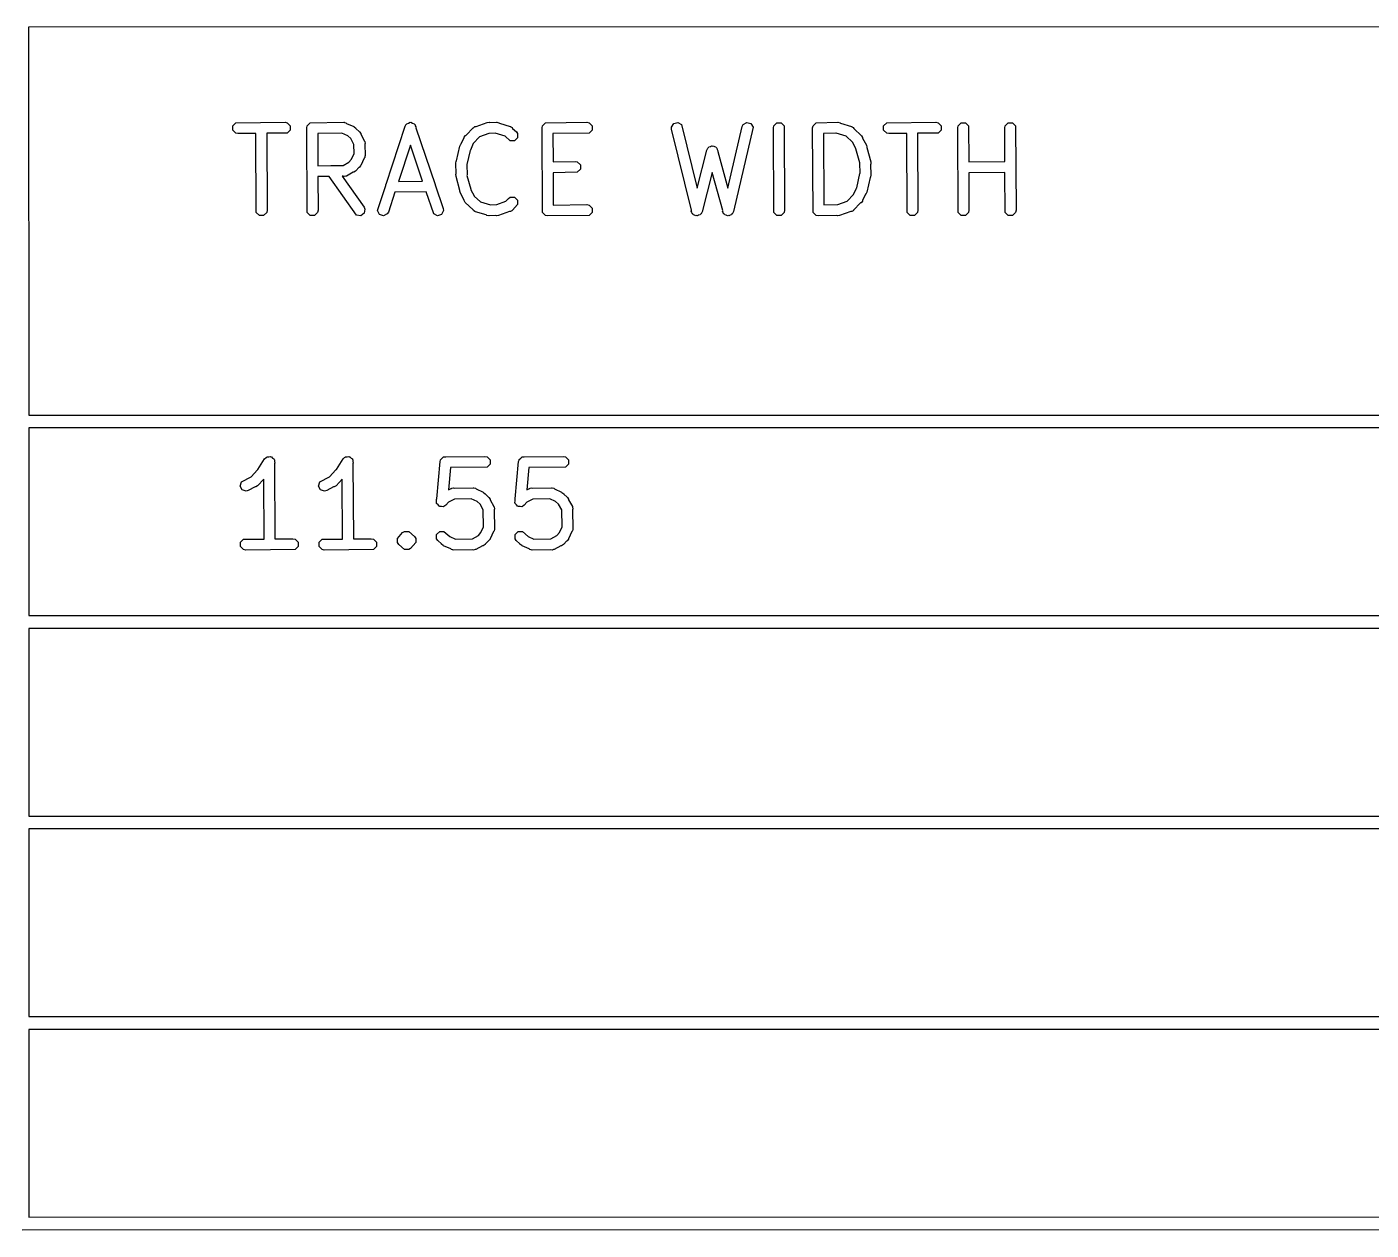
# Model space of a CAD drawing. Extents: x 138 to 258, y -115 to -93.
# Drawn here: x 192.04 to 204.81, y -114.59 to -103.16 of the extents above; entities that cross this region are included whole.
import ezdxf

# ---------------------------------------------------------------- set-up
doc = ezdxf.new("R2010")
doc.units = 0
doc.layers.add('BLACK', color=7, linetype='CONTINUOUS')

msp = doc.modelspace()

# ---------------------------------------------------------------- linework, layer by layer
at = {"layer": 'BLACK', "linetype": 'CONTINUOUS'}
for p, q in [((214.161603, -103.159938), (192.058776, -103.161284)), ((192.058776, -103.161284), (192.059854, -106.848492)), ((193.99901, -104.099579), (194.027878, -104.070711)), ((194.027878, -104.070711), (194.49533, -104.066651)), ((194.49533, -104.066651), (194.515742, -104.070711)), ((194.515742, -104.070711), (194.54461, -104.099579)), ((194.706823, -104.099579), (194.735691, -104.070711)), ((194.735691, -104.070711), (195.05413, -104.066651)), ((195.05413, -104.066651), (195.056749, -104.067172)), ((195.056749, -104.067172), (195.057911, -104.066785)), ((195.057911, -104.066785), (195.060352, -104.067888)), ((195.060352, -104.067888), (195.074542, -104.070711)), ((195.074542, -104.070711), (195.081095, -104.077264)), ((195.081095, -104.077264), (195.149017, -104.107964)), ((195.636834, -104.103123), (195.647141, -104.085043)), ((195.647141, -104.085043), (195.650706, -104.08326)), ((195.650706, -104.08326), (195.652489, -104.079695)), ((195.652489, -104.079695), (195.668532, -104.074347)), ((195.668532, -104.074347), (195.683656, -104.066785)), ((195.683656, -104.066785), (195.687437, -104.068045)), ((195.687437, -104.068045), (195.691218, -104.066785)), ((195.691218, -104.066785), (195.706341, -104.074347)), ((195.706341, -104.074347), (195.722385, -104.079695)), ((195.722385, -104.079695), (195.724167, -104.08326)), ((195.724167, -104.08326), (195.727733, -104.085043)), ((195.727733, -104.085043), (195.733346, -104.101616)), ((196.310319, -104.107964), (196.415635, -104.069388)), ((196.415635, -104.069388), (196.436284, -104.066785)), ((196.436284, -104.066785), (196.44161, -104.069448)), ((196.44161, -104.069448), (196.503168, -104.066815)), ((196.503168, -104.066815), (196.503229, -104.066785)), ((196.503229, -104.066785), (196.503309, -104.066809)), ((196.503309, -104.066809), (196.50701, -104.066651)), ((196.50701, -104.066651), (196.527422, -104.070711)), ((196.527422, -104.070711), (196.532223, -104.075512)), ((196.532223, -104.075512), (196.635637, -104.106641)), ((196.942023, -104.099579), (196.970891, -104.070711)), ((196.970891, -104.070711), (197.363837, -104.066651)), ((197.363837, -104.066651), (197.384249, -104.070711)), ((197.384249, -104.070711), (197.413117, -104.099579)), ((198.167995, -104.111548), (198.189392, -104.076779)), ((198.189392, -104.076779), (198.229106, -104.067323)), ((198.229106, -104.067323), (198.263875, -104.08872)), ((198.263875, -104.08872), (198.410548, -104.691561)), ((198.839334, -104.107636), (198.848011, -104.08872)), ((198.848011, -104.08872), (198.88278, -104.067323)), ((198.88278, -104.067323), (198.922494, -104.076779)), ((198.922494, -104.076779), (198.943891, -104.111548)), ((199.139969, -104.099579), (199.168837, -104.070711)), ((199.168837, -104.070711), (199.209661, -104.070711)), ((199.209661, -104.070711), (199.238529, -104.099579)), ((199.512502, -104.099579), (199.54137, -104.070711)), ((199.54137, -104.070711), (199.748049, -104.066651)), ((199.748049, -104.066651), (199.768461, -104.070711)), ((199.768461, -104.070711), (199.773262, -104.075512)), ((199.773262, -104.075512), (199.876676, -104.106641)), ((200.183062, -104.099579), (200.21193, -104.070711)), ((200.21193, -104.070711), (200.679382, -104.066651)), ((200.679382, -104.066651), (200.699794, -104.070711)), ((200.699794, -104.070711), (200.728662, -104.099579)), ((200.890875, -104.099579), (200.919743, -104.070711)), ((200.919743, -104.070711), (200.960567, -104.070711)), ((200.960567, -104.070711), (200.989435, -104.099579)), ((201.337915, -104.099579), (201.366783, -104.070711)), ((201.366783, -104.070711), (201.407607, -104.070711)), ((201.407607, -104.070711), (201.436475, -104.099579)), ((193.99901, -104.140403), (193.99901, -104.099579)), ((194.027878, -104.169271), (193.99901, -104.140403)), ((194.04829, -104.173331), (194.027878, -104.169271)), ((194.218732, -104.17185), (194.04829, -104.173331)), ((194.22253, -104.922723), (194.218732, -104.17185)), ((194.515742, -104.169271), (194.321451, -104.170958)), ((194.321451, -104.170958), (194.32515, -104.902311)), ((194.54461, -104.140403), (194.515742, -104.169271)), ((194.54461, -104.099579), (194.54461, -104.140403)), ((194.702763, -104.119991), (194.706823, -104.099579)), ((194.706823, -104.922723), (194.702763, -104.119991)), ((195.03487, -104.169776), (194.805752, -104.172697)), ((194.805752, -104.172697), (194.807304, -104.479584)), ((195.091256, -104.195263), (195.03487, -104.169776)), ((195.119266, -104.220325), (195.091256, -104.195263)), ((195.149017, -104.107964), (195.14905, -104.107965)), ((195.14905, -104.107965), (195.149083, -104.107994)), ((195.149083, -104.107994), (195.152491, -104.109535)), ((195.152491, -104.109535), (195.168932, -104.122295)), ((195.168932, -104.122295), (195.170575, -104.127225)), ((195.170575, -104.127225), (195.200656, -104.154141)), ((195.200656, -104.154141), (195.200839, -104.154202)), ((195.200839, -104.154202), (195.200949, -104.154403)), ((195.200949, -104.154403), (195.203607, -104.156781)), ((195.203607, -104.156781), (195.21517, -104.174086)), ((195.21517, -104.174086), (195.215169, -104.180262)), ((195.215169, -104.180262), (195.250852, -104.245149)), ((195.456083, -104.654185), (195.636834, -104.103123)), ((195.733346, -104.101616), (195.740643, -104.11621)), ((195.740643, -104.11621), (195.739484, -104.119741)), ((195.739484, -104.119741), (195.921361, -104.656757)), ((196.169275, -104.272612), (196.196957, -104.211373)), ((196.196957, -104.211339), (196.196987, -104.211306)), ((196.196957, -104.211373), (196.196957, -104.211339)), ((196.196987, -104.211306), (196.198529, -104.207896)), ((196.198529, -104.207896), (196.211289, -104.191455)), ((196.211289, -104.191455), (196.217555, -104.189366)), ((196.217555, -104.189366), (196.283026, -104.119527)), ((196.283026, -104.119527), (196.285247, -104.118042)), ((196.343871, -104.205553), (196.284243, -104.269158)), ((196.285247, -104.118042), (196.285795, -104.116948)), ((196.285795, -104.116948), (196.288209, -104.116063)), ((196.288209, -104.116063), (196.30033, -104.107965)), ((196.30033, -104.107965), (196.310319, -104.107964)), ((196.432073, -104.173245), (196.343871, -104.205553)), ((196.432503, -104.173331), (196.432073, -104.173245)), ((196.490932, -104.170831), (196.432503, -104.173331)), ((196.5861, -104.199477), (196.490932, -104.170831)), ((196.635609, -104.243777), (196.5861, -104.199477)), ((196.635637, -104.106641), (196.637959, -104.107964)), ((196.637959, -104.107964), (196.639183, -104.107965)), ((196.639183, -104.107965), (196.64133, -104.109886)), ((196.64133, -104.109886), (196.653718, -104.116948)), ((196.653718, -104.116948), (196.657357, -104.124227)), ((196.657357, -104.124227), (196.69374, -104.156781)), ((196.705302, -104.214911), (196.676435, -104.243778)), ((196.69374, -104.156781), (196.705303, -104.174086)), ((196.705303, -104.174086), (196.705302, -104.214911)), ((196.937963, -104.119991), (196.942023, -104.099579)), ((196.942023, -104.922723), (196.937963, -104.119991)), ((197.384249, -104.169271), (197.040953, -104.172818)), ((197.040953, -104.172818), (197.042315, -104.442212)), ((197.413117, -104.140403), (197.384249, -104.169271)), ((197.413117, -104.099579), (197.413117, -104.140403)), ((198.168774, -104.132346), (198.167995, -104.111548)), ((198.355996, -104.901848), (198.168774, -104.132346)), ((198.702965, -104.693161), (198.839334, -104.107636)), ((198.943891, -104.111548), (198.756845, -104.914666)), ((199.135909, -104.119991), (199.139969, -104.099579)), ((199.139969, -104.922723), (199.135909, -104.119991)), ((199.238529, -104.099579), (199.242589, -104.902311)), ((199.508442, -104.119991), (199.512502, -104.099579)), ((199.512502, -104.922723), (199.508442, -104.119991)), ((199.73018, -104.170022), (199.61143, -104.172355)), ((199.61143, -104.172355), (199.614865, -104.851587)), ((199.731182, -104.170594), (199.73018, -104.170022)), ((199.826802, -104.199376), (199.731182, -104.170594)), ((199.886546, -104.255385), (199.826802, -104.199376)), ((199.876676, -104.106641), (199.878997, -104.107964)), ((199.878997, -104.107964), (199.880222, -104.107964)), ((199.880222, -104.107964), (199.882122, -104.109745)), ((199.882122, -104.109745), (199.894757, -104.116948)), ((199.894757, -104.116948), (199.899126, -104.125686)), ((199.899126, -104.125686), (199.972033, -104.194034)), ((199.972033, -104.194034), (199.983596, -104.211338)), ((199.983596, -104.211338), (199.983596, -104.217516)), ((200.183062, -104.140403), (200.183062, -104.099579)), ((200.21193, -104.169271), (200.183062, -104.140403)), ((200.232342, -104.173331), (200.21193, -104.169271)), ((200.402784, -104.17185), (200.232342, -104.173331)), ((200.406582, -104.922723), (200.402784, -104.17185)), ((200.699794, -104.169271), (200.505503, -104.170958)), ((200.505503, -104.170958), (200.509202, -104.902311)), ((200.728662, -104.140403), (200.699794, -104.169271)), ((200.728662, -104.099579), (200.728662, -104.140403)), ((200.886815, -104.119991), (200.890875, -104.099579)), ((200.890875, -104.922723), (200.886815, -104.119991)), ((200.989435, -104.099579), (200.99117, -104.442623)), ((201.333855, -104.119991), (201.337915, -104.099579)), ((201.335471, -104.439633), (201.333855, -104.119991)), ((201.436475, -104.099579), (201.440535, -104.902311)), ((195.150025, -104.276261), (195.119266, -104.220325)), ((195.152689, -104.362981), (195.150025, -104.276261)), ((195.250852, -104.245149), (195.251557, -104.247726)), ((195.251557, -104.247726), (195.252423, -104.248592)), ((195.252423, -104.248592), (195.252502, -104.251175)), ((195.252502, -104.251175), (195.256349, -104.265222)), ((195.256349, -104.265222), (195.253222, -104.274603)), ((195.253222, -104.274603), (195.256483, -104.380764)), ((195.686128, -104.282409), (195.572589, -104.628562)), ((195.802559, -104.626186), (195.686128, -104.282409)), ((196.12618, -104.431128), (196.157236, -104.293321)), ((196.157236, -104.293321), (196.166125, -104.274503)), ((196.166125, -104.274503), (196.169275, -104.272612)), ((196.25374, -104.333916), (196.223477, -104.468208)), ((196.256692, -104.330113), (196.25374, -104.333916)), ((196.284243, -104.269158), (196.256692, -104.330113)), ((196.676435, -104.243778), (196.635609, -104.243777)), ((198.410548, -104.691561), (198.504404, -104.329768)), ((198.504404, -104.329768), (198.513586, -104.311091)), ((198.513586, -104.311091), (198.519879, -104.307447)), ((198.519879, -104.307447), (198.523523, -104.301154)), ((198.523523, -104.301154), (198.536921, -104.297581)), ((198.536921, -104.297581), (198.548918, -104.290636)), ((198.548918, -104.290636), (198.555942, -104.292509)), ((198.555942, -104.292509), (198.562968, -104.290636)), ((198.562968, -104.290636), (198.574966, -104.297582)), ((198.574966, -104.297582), (198.588363, -104.301155)), ((198.588363, -104.301155), (198.592005, -104.307447)), ((198.592005, -104.307447), (198.5983, -104.311091)), ((198.5983, -104.311091), (198.602058, -104.32481)), ((198.602058, -104.32481), (198.608818, -104.336486)), ((198.608818, -104.336486), (198.607085, -104.343163)), ((198.607085, -104.343163), (198.702965, -104.693161)), ((199.886607, -104.255605), (199.886546, -104.255385)), ((199.919651, -104.315696), (199.886607, -104.255605)), ((199.919822, -104.319195), (199.919651, -104.315696)), ((199.956217, -104.451574), (199.919822, -104.319195)), ((199.983596, -104.217516), (200.019278, -104.282404)), ((200.019278, -104.282404), (200.024775, -104.302477)), ((200.024775, -104.302477), (200.023318, -104.306845)), ((200.023318, -104.306845), (200.060569, -104.442334)), ((195.047114, -104.476527), (195.102809, -104.4459)), ((195.102809, -104.4459), (195.127869, -104.417892)), ((195.127869, -104.417892), (195.152689, -104.362981)), ((195.245869, -104.407729), (195.21517, -104.475649)), ((195.252423, -104.401176), (195.245869, -104.407729)), ((195.255245, -104.386986), (195.252423, -104.401176)), ((195.256349, -104.384545), (195.255245, -104.386986)), ((195.256483, -104.380764), (195.255961, -104.383383)), ((195.255961, -104.383383), (195.256349, -104.384545)), ((196.11839, -104.455271), (196.12245, -104.434859)), ((196.121454, -104.555041), (196.11839, -104.455271)), ((196.12245, -104.434859), (196.12618, -104.431128)), ((196.223477, -104.468208), (196.222122, -104.471075)), ((196.222122, -104.471075), (196.22507, -104.567031)), ((197.042315, -104.442212), (197.252077, -104.439184)), ((197.252077, -104.439184), (197.272489, -104.443244)), ((197.272489, -104.443244), (197.301357, -104.472112)), ((197.301357, -104.472112), (197.301357, -104.512936)), ((199.955482, -104.455271), (199.956217, -104.451574)), ((199.958429, -104.551226), (199.955482, -104.455271)), ((200.061581, -104.463121), (200.059097, -104.46726)), ((200.059097, -104.46726), (200.062162, -104.567031)), ((200.060569, -104.442334), (200.061581, -104.463121)), ((200.99117, -104.442623), (201.335471, -104.439633)), ((194.807304, -104.479584), (194.930382, -104.478015)), ((194.913459, -104.581111), (194.807825, -104.582458)), ((194.807825, -104.582458), (194.809443, -104.902311)), ((195.174477, -104.947293), (194.913459, -104.581111)), ((194.930382, -104.478015), (194.930832, -104.477701)), ((194.930832, -104.477701), (194.932465, -104.477989)), ((194.932465, -104.477989), (195.047114, -104.476527)), ((195.04718, -104.579406), (195.038554, -104.579516)), ((195.038554, -104.579516), (195.246841, -104.871722)), ((195.057912, -104.582984), (195.04718, -104.579406)), ((195.072136, -104.579088), (195.057912, -104.582984)), ((195.074542, -104.579058), (195.072136, -104.579088)), ((195.075407, -104.578192), (195.074542, -104.579058)), ((195.077985, -104.577487), (195.075407, -104.578192)), ((195.142871, -104.541804), (195.077985, -104.577487)), ((195.14905, -104.541804), (195.142871, -104.541804)), ((195.166354, -104.530241), (195.14905, -104.541804)), ((195.168733, -104.527581), (195.166354, -104.530241)), ((195.168933, -104.527472), (195.168733, -104.527581)), ((195.168993, -104.527291), (195.168933, -104.527472)), ((195.195908, -104.49721), (195.168993, -104.527291)), ((195.200839, -104.495567), (195.195908, -104.49721)), ((195.213599, -104.479125), (195.200839, -104.495567)), ((195.215138, -104.475719), (195.213599, -104.479125)), ((195.21517, -104.475684), (195.215138, -104.475719)), ((195.21517, -104.475649), (195.21517, -104.475684)), ((196.118971, -104.559181), (196.121454, -104.555041)), ((196.119983, -104.579968), (196.118971, -104.559181)), ((196.157233, -104.715457), (196.119983, -104.579968)), ((196.22507, -104.567031), (196.224334, -104.570727)), ((196.224334, -104.570727), (196.26073, -104.703107)), ((197.272489, -104.541804), (197.042836, -104.545119)), ((197.042836, -104.545119), (197.044389, -104.852271)), ((197.301357, -104.512936), (197.272489, -104.541804)), ((198.555265, -104.54292), (198.458468, -104.916055)), ((198.654007, -104.903369), (198.555265, -104.54292)), ((199.926811, -104.688386), (199.957075, -104.554094)), ((199.957075, -104.554094), (199.958429, -104.551226)), ((200.054371, -104.591173), (200.023316, -104.728981)), ((200.058102, -104.587443), (200.054371, -104.591173)), ((200.062162, -104.567031), (200.058102, -104.587443)), ((201.335991, -104.542426), (200.991689, -104.545416)), ((200.991689, -104.545416), (200.993495, -104.902311)), ((201.337915, -104.922723), (201.335991, -104.542426)), ((195.373457, -104.906092), (195.45189, -104.666969)), ((195.45189, -104.658379), (195.456083, -104.654185)), ((195.45189, -104.666969), (195.45189, -104.658379)), ((195.572589, -104.628562), (195.802559, -104.626186)), ((195.921361, -104.656757), (195.922983, -104.658379)), ((195.922983, -104.658379), (195.922983, -104.661545)), ((195.922983, -104.661545), (195.998813, -104.885444)), ((196.155777, -104.719826), (196.157233, -104.715457)), ((196.161274, -104.739899), (196.155777, -104.719826)), ((196.26073, -104.703107), (196.2609, -104.706604)), ((196.2609, -104.706604), (196.293946, -104.766697)), ((199.896309, -104.753142), (199.92386, -104.69219)), ((199.92386, -104.69219), (199.926811, -104.688386)), ((195.538745, -104.731742), (195.477266, -104.919179)), ((195.837264, -104.728658), (195.538745, -104.731742)), ((195.907914, -104.93726), (195.837264, -104.728658)), ((196.196957, -104.804785), (196.161274, -104.739899)), ((196.196957, -104.810963), (196.196957, -104.804785)), ((196.20852, -104.828268), (196.196957, -104.810963)), ((196.281424, -104.896614), (196.20852, -104.828268)), ((196.293946, -104.766697), (196.294006, -104.766916)), ((196.294006, -104.766916), (196.35375, -104.822925)), ((196.35375, -104.822925), (196.44858, -104.85147)), ((196.44858, -104.85147), (196.50701, -104.848971)), ((196.50701, -104.848971), (196.507439, -104.849056)), ((196.507439, -104.849056), (196.59387, -104.817396)), ((196.59387, -104.817396), (196.618305, -104.790088)), ((196.618305, -104.790088), (196.635609, -104.778525)), ((196.635609, -104.778525), (196.676435, -104.778524)), ((196.705303, -104.848216), (196.656488, -104.902775)), ((196.676435, -104.778524), (196.705302, -104.807391)), ((196.705302, -104.807391), (196.705303, -104.848216)), ((197.044389, -104.852271), (197.363837, -104.848971)), ((197.363837, -104.848971), (197.384249, -104.853031)), ((197.384249, -104.853031), (197.413117, -104.881899)), ((199.614865, -104.851587), (199.748049, -104.848971)), ((199.748049, -104.848971), (199.748478, -104.849056)), ((199.748478, -104.849056), (199.836681, -104.816747)), ((199.836681, -104.816747), (199.896309, -104.753142)), ((199.962997, -104.832936), (199.897526, -104.902775)), ((199.969265, -104.830847), (199.962997, -104.832936)), ((199.982025, -104.814405), (199.969265, -104.830847)), ((199.983565, -104.810996), (199.982025, -104.814405)), ((199.983596, -104.810964), (199.983565, -104.810996)), ((200.011276, -104.749689), (199.983596, -104.810929)), ((199.983596, -104.810929), (199.983596, -104.810964)), ((200.014427, -104.747799), (200.011276, -104.749689)), ((200.023316, -104.728981), (200.014427, -104.747799)), ((194.251398, -104.951591), (194.22253, -104.922723)), ((194.292222, -104.951591), (194.251398, -104.951591)), ((194.32109, -104.922723), (194.292222, -104.951591)), ((194.32515, -104.902311), (194.32109, -104.922723)), ((194.735691, -104.951591), (194.706823, -104.922723)), ((194.776515, -104.951591), (194.735691, -104.951591)), ((194.805383, -104.922723), (194.776515, -104.951591)), ((194.809443, -104.902311), (194.805383, -104.922723)), ((195.214681, -104.954388), (195.174477, -104.947293)), ((195.248125, -104.930977), (195.214681, -104.954388)), ((195.246841, -104.871722), (195.25522, -104.890773)), ((195.25522, -104.890773), (195.248125, -104.930977)), ((195.391715, -104.942607), (195.373457, -104.906092)), ((195.430444, -104.955517), (195.391715, -104.942607)), ((195.466959, -104.937259), (195.430444, -104.955517)), ((195.477266, -104.919179), (195.466959, -104.937259)), ((195.944429, -104.955517), (195.907914, -104.93726)), ((195.983158, -104.942608), (195.944429, -104.955517)), ((196.001416, -104.906092), (195.983158, -104.942608)), ((195.998813, -104.885444), (196.001416, -104.906092)), ((196.285795, -104.905354), (196.281424, -104.896614)), ((196.298431, -104.912557), (196.285795, -104.905354)), ((196.30033, -104.914337), (196.298431, -104.912557)), ((196.301553, -104.914337), (196.30033, -104.914337)), ((196.303876, -104.915661), (196.301553, -104.914337)), ((196.407289, -104.946789), (196.303876, -104.915661)), ((196.412091, -104.951591), (196.407289, -104.946789)), ((196.432503, -104.955651), (196.412091, -104.951591)), ((196.436203, -104.955492), (196.432503, -104.955651)), ((196.436284, -104.955517), (196.436203, -104.955492)), ((196.436344, -104.955486), (196.436284, -104.955517)), ((196.497902, -104.952853), (196.436344, -104.955486)), ((196.503229, -104.955517), (196.497902, -104.952853)), ((196.523877, -104.952914), (196.503229, -104.955517)), ((196.629193, -104.914337), (196.523877, -104.952914)), ((196.639183, -104.914337), (196.629193, -104.914337)), ((196.651305, -104.906237), (196.639183, -104.914337)), ((196.653718, -104.905354), (196.651305, -104.906237)), ((196.654264, -104.90426), (196.653718, -104.905354)), ((196.656488, -104.902775), (196.654264, -104.90426)), ((196.970891, -104.951591), (196.942023, -104.922723)), ((196.991303, -104.955651), (196.970891, -104.951591)), ((197.384249, -104.951591), (196.991303, -104.955651)), ((197.413117, -104.922723), (197.384249, -104.951591)), ((197.413117, -104.881899), (197.413117, -104.922723)), ((198.354054, -104.909336), (198.355996, -104.901848)), ((198.360546, -104.92055), (198.354054, -104.909336)), ((198.363717, -104.933582), (198.360546, -104.92055)), ((198.370511, -104.937763), (198.363717, -104.933582)), ((198.374509, -104.944668), (198.370511, -104.937763)), ((198.387253, -104.948066), (198.374509, -104.944668)), ((198.398486, -104.954979), (198.387253, -104.948066)), ((198.406247, -104.953131), (198.398486, -104.954979)), ((198.413954, -104.955186), (198.406247, -104.953131)), ((198.425367, -104.948578), (198.413954, -104.955186)), ((198.4382, -104.945523), (198.425367, -104.948578)), ((198.442381, -104.938728), (198.4382, -104.945523)), ((198.449286, -104.934731), (198.442381, -104.938728)), ((198.458468, -104.916055), (198.449286, -104.934731)), ((198.652288, -104.910754), (198.654007, -104.903369)), ((198.659033, -104.921714), (198.652288, -104.910754)), ((198.662599, -104.934731), (198.659033, -104.921714)), ((198.669503, -104.938728), (198.662599, -104.934731)), ((198.673685, -104.945523), (198.669503, -104.938728)), ((198.686517, -104.948578), (198.673685, -104.945523)), ((198.697931, -104.955186), (198.686517, -104.948578)), ((198.705637, -104.953131), (198.697931, -104.955186)), ((198.713399, -104.954979), (198.705637, -104.953131)), ((198.724631, -104.948066), (198.713399, -104.954979)), ((198.737376, -104.944668), (198.724631, -104.948066)), ((198.741373, -104.937763), (198.737376, -104.944668)), ((198.748168, -104.933582), (198.741373, -104.937763)), ((198.756845, -104.914666), (198.748168, -104.933582)), ((199.168837, -104.951591), (199.139969, -104.922723)), ((199.209661, -104.951591), (199.168837, -104.951591)), ((199.238529, -104.922723), (199.209661, -104.951591)), ((199.242589, -104.902311), (199.238529, -104.922723)), ((199.54137, -104.951591), (199.512502, -104.922723)), ((199.561782, -104.955651), (199.54137, -104.951591)), ((199.737627, -104.952196), (199.561782, -104.955651)), ((199.744268, -104.955517), (199.737627, -104.952196)), ((199.764916, -104.952914), (199.744268, -104.955517)), ((199.87023, -104.914338), (199.764916, -104.952914)), ((199.880222, -104.914338), (199.87023, -104.914338)), ((199.892343, -104.906238), (199.880222, -104.914338)), ((199.894757, -104.905354), (199.892343, -104.906238)), ((199.895304, -104.904259), (199.894757, -104.905354)), ((199.897526, -104.902775), (199.895304, -104.904259)), ((200.43545, -104.951591), (200.406582, -104.922723)), ((200.476274, -104.951591), (200.43545, -104.951591)), ((200.505142, -104.922723), (200.476274, -104.951591)), ((200.509202, -104.902311), (200.505142, -104.922723)), ((200.919743, -104.951591), (200.890875, -104.922723)), ((200.960567, -104.951591), (200.919743, -104.951591)), ((200.989435, -104.922723), (200.960567, -104.951591)), ((200.993495, -104.902311), (200.989435, -104.922723)), ((201.366783, -104.951591), (201.337915, -104.922723)), ((201.407607, -104.951591), (201.366783, -104.951591)), ((201.436475, -104.922723), (201.407607, -104.951591)), ((201.440535, -104.902311), (201.436475, -104.922723)), ((192.059854, -106.848492), (214.162681, -106.847356)), ((214.162716, -106.969523), (192.05989, -106.97066)), ((192.05989, -106.97066), (192.060411, -108.753492)), ((194.238606, -107.366018), (194.301936, -107.265403)), ((194.301936, -107.265403), (194.316636, -107.250671)), ((194.316636, -107.250671), (194.322022, -107.249593)), ((194.322022, -107.249593), (194.325905, -107.245711)), ((194.325905, -107.245711), (194.341438, -107.245711)), ((194.341438, -107.245711), (194.356669, -107.242665)), ((194.356669, -107.242665), (194.361238, -107.245711)), ((194.361238, -107.245711), (194.366729, -107.245711)), ((194.366729, -107.245711), (194.37771, -107.256692)), ((194.37771, -107.256692), (194.390637, -107.26531)), ((194.390637, -107.26531), (194.391714, -107.270696)), ((194.391714, -107.270696), (194.395597, -107.274579)), ((194.395597, -107.274579), (194.395677, -107.290514)), ((194.983673, -107.366018), (195.047003, -107.265403)), ((195.047003, -107.265403), (195.061703, -107.250671)), ((195.061703, -107.250671), (195.067089, -107.249593)), ((195.067089, -107.249593), (195.070972, -107.245711)), ((195.070972, -107.245711), (195.086505, -107.245711)), ((195.086505, -107.245711), (195.101736, -107.242665)), ((195.101736, -107.242665), (195.106305, -107.245711)), ((195.106305, -107.245711), (195.111796, -107.245711)), ((195.111796, -107.245711), (195.122777, -107.256692)), ((195.122777, -107.256692), (195.135704, -107.26531)), ((195.135704, -107.26531), (195.136781, -107.270696)), ((195.136781, -107.270696), (195.140664, -107.274579)), ((195.140664, -107.274579), (195.140744, -107.290514)), ((195.969642, -107.289684), (195.973437, -107.27724)), ((195.973437, -107.274579), (195.974604, -107.273411)), ((195.973437, -107.27724), (195.973437, -107.274579)), ((195.974604, -107.273411), (195.975713, -107.269777)), ((195.975713, -107.269777), (195.989605, -107.25841)), ((195.989605, -107.25841), (196.002305, -107.245711)), ((196.002305, -107.245711), (196.005163, -107.245681)), ((196.005163, -107.245681), (196.00731, -107.243925)), ((196.00731, -107.243925), (196.023029, -107.245496)), ((196.023029, -107.245496), (196.395251, -107.241651)), ((196.395251, -107.241651), (196.415663, -107.245711)), ((196.415663, -107.245711), (196.444531, -107.274579)), ((196.444531, -107.274579), (196.444531, -107.315403)), ((196.714709, -107.289684), (196.718504, -107.27724)), ((196.718504, -107.274579), (196.719671, -107.273411)), ((196.718504, -107.27724), (196.718504, -107.274579)), ((196.719671, -107.273411), (196.72078, -107.269777)), ((196.72078, -107.269777), (196.734672, -107.25841)), ((196.734672, -107.25841), (196.747372, -107.245711)), ((196.747372, -107.245711), (196.75023, -107.245681)), ((196.75023, -107.245681), (196.752377, -107.243925)), ((196.752377, -107.243925), (196.768096, -107.245496)), ((196.768096, -107.245496), (197.140318, -107.241651)), ((197.140318, -107.241651), (197.16073, -107.245711)), ((197.16073, -107.245711), (197.189598, -107.274579)), ((197.189598, -107.274579), (197.189598, -107.315403)), ((194.17367, -107.433488), (194.234093, -107.369034)), ((194.234093, -107.369034), (194.238606, -107.366018)), ((194.395677, -107.290514), (194.398643, -107.305343)), ((194.398643, -107.305343), (194.395775, -107.309898)), ((194.395775, -107.309898), (194.399394, -108.025451)), ((194.918737, -107.433488), (194.97916, -107.369034)), ((194.97916, -107.369034), (194.983673, -107.366018)), ((195.140744, -107.290514), (195.14371, -107.305343)), ((195.14371, -107.305343), (195.140842, -107.309898)), ((195.140842, -107.309898), (195.144461, -108.025451)), ((195.937766, -107.645342), (195.969642, -107.289684)), ((196.067663, -107.347866), (196.048754, -107.558844)), ((196.415663, -107.344271), (196.067663, -107.347866)), ((196.444531, -107.315403), (196.415663, -107.344271)), ((196.682833, -107.645342), (196.714709, -107.289684)), ((196.81273, -107.347866), (196.793821, -107.558844)), ((197.16073, -107.344271), (196.81273, -107.347866)), ((197.189598, -107.315403), (197.16073, -107.344271)), ((194.069591, -107.522292), (194.082501, -107.483562)), ((194.087848, -107.558807), (194.069591, -107.522292)), ((194.082501, -107.483562), (194.17345, -107.433549)), ((194.211538, -107.530538), (194.146651, -107.56622)), ((194.17345, -107.433549), (194.17367, -107.433488)), ((194.217717, -107.530538), (194.211538, -107.530538)), ((194.235021, -107.518975), (194.217717, -107.530538)), ((194.293792, -107.456282), (194.235021, -107.518975)), ((194.296675, -108.026343), (194.293792, -107.456282)), ((194.814658, -107.522292), (194.827568, -107.483562)), ((194.832915, -107.558807), (194.814658, -107.522292)), ((194.827568, -107.483562), (194.918517, -107.433549)), ((194.956605, -107.530538), (194.891718, -107.56622)), ((194.918517, -107.433549), (194.918737, -107.433488)), ((194.962784, -107.530538), (194.956605, -107.530538)), ((194.980088, -107.518975), (194.962784, -107.530538)), ((195.038859, -107.456282), (194.980088, -107.518975)), ((195.041742, -108.026343), (195.038859, -107.456282)), ((194.126578, -107.571717), (194.087848, -107.558807)), ((194.146651, -107.56622), (194.126578, -107.571717)), ((194.871645, -107.571717), (194.832915, -107.558807)), ((194.891718, -107.56622), (194.871645, -107.571717)), ((195.934398, -107.682931), (195.936184, -107.663003)), ((195.936184, -107.647111), (195.937766, -107.645342)), ((195.936184, -107.663003), (195.936184, -107.647111)), ((196.104329, -107.646218), (196.048544, -107.676894)), ((196.048754, -107.558844), (196.07337, -107.545309)), ((196.07337, -107.545309), (196.075946, -107.544603)), ((196.075946, -107.544603), (196.076812, -107.543738)), ((196.076812, -107.543738), (196.079284, -107.543689)), ((196.079284, -107.543689), (196.093443, -107.539812)), ((196.093443, -107.539812), (196.103639, -107.543211)), ((196.103639, -107.543211), (196.283491, -107.539678)), ((196.264811, -107.643065), (196.104329, -107.646218)), ((196.320616, -107.66829), (196.264811, -107.643065)), ((196.283491, -107.539678), (196.286111, -107.540199)), ((196.286111, -107.540199), (196.287273, -107.539812)), ((196.287273, -107.539812), (196.289715, -107.540916)), ((196.289715, -107.540916), (196.303903, -107.543738)), ((196.303903, -107.543738), (196.310455, -107.55029)), ((196.310455, -107.55029), (196.378375, -107.580991)), ((196.378375, -107.580991), (196.378409, -107.580991)), ((196.378409, -107.580991), (196.378443, -107.581021)), ((196.378443, -107.581021), (196.381851, -107.582562)), ((196.381851, -107.582562), (196.398293, -107.595322)), ((196.398293, -107.595322), (196.399936, -107.600252)), ((196.399936, -107.600252), (196.430017, -107.627167)), ((196.430017, -107.627167), (196.4302, -107.627228)), ((196.4302, -107.627228), (196.43031, -107.627429)), ((196.43031, -107.627429), (196.432967, -107.629806)), ((196.432967, -107.629806), (196.44453, -107.64711)), ((196.44453, -107.64711), (196.44453, -107.653287)), ((196.44453, -107.653287), (196.480213, -107.718177)), ((196.679465, -107.682931), (196.681251, -107.663003)), ((196.681251, -107.647111), (196.682833, -107.645342)), ((196.681251, -107.663003), (196.681251, -107.647111)), ((196.849396, -107.646218), (196.793611, -107.676894)), ((196.793821, -107.558844), (196.818437, -107.545309)), ((196.818437, -107.545309), (196.821013, -107.544603)), ((196.821013, -107.544603), (196.821879, -107.543738)), ((196.821879, -107.543738), (196.824351, -107.543689)), ((196.824351, -107.543689), (196.83851, -107.539812)), ((196.83851, -107.539812), (196.848706, -107.543211)), ((196.848706, -107.543211), (197.028558, -107.539678)), ((197.009878, -107.643065), (196.849396, -107.646218)), ((197.065683, -107.66829), (197.009878, -107.643065)), ((197.028558, -107.539678), (197.031178, -107.540199)), ((197.031178, -107.540199), (197.03234, -107.539812)), ((197.03234, -107.539812), (197.034782, -107.540916)), ((197.034782, -107.540916), (197.04897, -107.543738)), ((197.04897, -107.543738), (197.055522, -107.55029)), ((197.055522, -107.55029), (197.123442, -107.580991)), ((197.123442, -107.580991), (197.123476, -107.580991)), ((197.123476, -107.580991), (197.12351, -107.581021)), ((197.12351, -107.581021), (197.126918, -107.582562)), ((197.126918, -107.582562), (197.14336, -107.595322)), ((197.14336, -107.595322), (197.145003, -107.600252)), ((197.145003, -107.600252), (197.175084, -107.627167)), ((197.175084, -107.627167), (197.175267, -107.627228)), ((197.175267, -107.627228), (197.175377, -107.627429)), ((197.175377, -107.627429), (197.178034, -107.629806)), ((197.178034, -107.629806), (197.189597, -107.64711)), ((197.189597, -107.64711), (197.189597, -107.653287)), ((197.189597, -107.653287), (197.22528, -107.718177)), ((195.936184, -107.685113), (195.934398, -107.682931)), ((195.936184, -107.687937), (195.936184, -107.685113)), ((195.948887, -107.70064), (195.936184, -107.687937)), ((195.96025, -107.714528), (195.948887, -107.70064)), ((195.963055, -107.714808), (195.96025, -107.714528)), ((195.965051, -107.716804), (195.963055, -107.714808)), ((195.983011, -107.716804), (195.965051, -107.716804)), ((196.000871, -107.71859), (195.983011, -107.716804)), ((196.003054, -107.716804), (196.000871, -107.71859)), ((196.005877, -107.716804), (196.003054, -107.716804)), ((196.023181, -107.705241), (196.005877, -107.716804)), ((196.048544, -107.676894), (196.023181, -107.705241)), ((196.348627, -107.693352), (196.320616, -107.66829)), ((196.379303, -107.749136), (196.348627, -107.693352)), ((196.382456, -107.909618), (196.379303, -107.749136)), ((196.480213, -107.718177), (196.480918, -107.720753)), ((196.480918, -107.720753), (196.481784, -107.721619)), ((196.481784, -107.721619), (196.481832, -107.724091)), ((196.481832, -107.724091), (196.48571, -107.73825)), ((196.48571, -107.73825), (196.48231, -107.748446)), ((196.48231, -107.748446), (196.485844, -107.928298)), ((196.681251, -107.685113), (196.679465, -107.682931)), ((196.681251, -107.687937), (196.681251, -107.685113)), ((196.693954, -107.70064), (196.681251, -107.687937)), ((196.705317, -107.714528), (196.693954, -107.70064)), ((196.708122, -107.714808), (196.705317, -107.714528)), ((196.710118, -107.716804), (196.708122, -107.714808)), ((196.728078, -107.716804), (196.710118, -107.716804)), ((196.745938, -107.71859), (196.728078, -107.716804)), ((196.748121, -107.716804), (196.745938, -107.71859)), ((196.750944, -107.716804), (196.748121, -107.716804)), ((196.768248, -107.705241), (196.750944, -107.716804)), ((196.793611, -107.676894), (196.768248, -107.705241)), ((197.093694, -107.693352), (197.065683, -107.66829)), ((197.12437, -107.749136), (197.093694, -107.693352)), ((197.127523, -107.909618), (197.12437, -107.749136)), ((197.22528, -107.718177), (197.225985, -107.720753)), ((197.225985, -107.720753), (197.226851, -107.721619)), ((197.226851, -107.721619), (197.226899, -107.724091)), ((197.226899, -107.724091), (197.230777, -107.73825)), ((197.230777, -107.73825), (197.227377, -107.748446)), ((197.227377, -107.748446), (197.230911, -107.928298)), ((196.35723, -107.965426), (196.382456, -107.909618)), ((197.102297, -107.965426), (197.127523, -107.909618)), ((194.073517, -108.056899), (194.102385, -108.028031)), ((194.102385, -108.028031), (194.296675, -108.026343)), ((194.399394, -108.025451), (194.569837, -108.023971)), ((194.569837, -108.023971), (194.590249, -108.028031)), ((194.590249, -108.028031), (194.619117, -108.056899)), ((194.818584, -108.056899), (194.847452, -108.028031)), ((194.847452, -108.028031), (195.041742, -108.026343)), ((195.144461, -108.025451), (195.314904, -108.023971)), ((195.314904, -108.023971), (195.335316, -108.028031)), ((195.335316, -108.028031), (195.364184, -108.056899)), ((195.563651, -108.019645), (195.563659, -108.019636)), ((195.563651, -108.060471), (195.563651, -108.019645)), ((195.563659, -108.019636), (195.612466, -107.965088)), ((195.612466, -107.965088), (195.62977, -107.953525)), ((195.62977, -107.953525), (195.629771, -107.953524)), ((195.629771, -107.953524), (195.670597, -107.953524)), ((195.670597, -107.953524), (195.725155, -108.002341)), ((195.725155, -108.002341), (195.736718, -108.019645)), ((195.736718, -108.019645), (195.736718, -108.060471)), ((195.936184, -108.023216), (195.936185, -107.982391)), ((195.947746, -108.040521), (195.936184, -108.023216)), ((195.936185, -107.982391), (195.965052, -107.953524)), ((195.980777, -108.070076), (195.947746, -108.040521)), ((195.965052, -107.953524), (196.005877, -107.953525)), ((196.005877, -107.953525), (196.060095, -108.002037)), ((196.060095, -108.002037), (196.115903, -108.027263)), ((196.115903, -108.027263), (196.276384, -108.02411)), ((196.276384, -108.02411), (196.33217, -107.993433)), ((196.33217, -107.993433), (196.35723, -107.965426)), ((196.425269, -108.044743), (196.398353, -108.074824)), ((196.4302, -108.0431), (196.425269, -108.044743)), ((196.44296, -108.026658), (196.4302, -108.0431)), ((196.444499, -108.023252), (196.44296, -108.026658)), ((196.444531, -108.023217), (196.444499, -108.023252)), ((196.475231, -107.955262), (196.444531, -108.023182)), ((196.444531, -108.023182), (196.444531, -108.023217)), ((196.481784, -107.94871), (196.475231, -107.955262)), ((196.484605, -107.934522), (196.481784, -107.94871)), ((196.48571, -107.93208), (196.484605, -107.934522)), ((196.485844, -107.928298), (196.485322, -107.930918)), ((196.485322, -107.930918), (196.48571, -107.93208)), ((196.681251, -108.023216), (196.681252, -107.982391)), ((196.692813, -108.040521), (196.681251, -108.023216)), ((196.681252, -107.982391), (196.710119, -107.953524)), ((196.725844, -108.070076), (196.692813, -108.040521)), ((196.710119, -107.953524), (196.750944, -107.953525)), ((196.750944, -107.953525), (196.805162, -108.002037)), ((196.805162, -108.002037), (196.86097, -108.027263)), ((196.86097, -108.027263), (197.021451, -108.02411)), ((197.021451, -108.02411), (197.077237, -107.993433)), ((197.077237, -107.993433), (197.102297, -107.965426)), ((197.170336, -108.044743), (197.14342, -108.074824)), ((197.175267, -108.0431), (197.170336, -108.044743)), ((197.188027, -108.026658), (197.175267, -108.0431)), ((197.189566, -108.023252), (197.188027, -108.026658)), ((197.189598, -108.023217), (197.189566, -108.023252)), ((197.220298, -107.955262), (197.189598, -108.023182)), ((197.189598, -108.023182), (197.189598, -108.023217)), ((197.226851, -107.94871), (197.220298, -107.955262)), ((197.229672, -107.934522), (197.226851, -107.94871)), ((197.230777, -107.93208), (197.229672, -107.934522)), ((197.230911, -107.928298), (197.230389, -107.930918)), ((197.230389, -107.930918), (197.230777, -107.93208)), ((194.073517, -108.097723), (194.073517, -108.056899)), ((194.102385, -108.126591), (194.073517, -108.097723)), ((194.122797, -108.130651), (194.102385, -108.126591)), ((194.590249, -108.126591), (194.122797, -108.130651)), ((194.619117, -108.097723), (194.590249, -108.126591)), ((194.619117, -108.056899), (194.619117, -108.097723)), ((194.818584, -108.097723), (194.818584, -108.056899)), ((194.847452, -108.126591), (194.818584, -108.097723)), ((194.867864, -108.130651), (194.847452, -108.126591)), ((195.335316, -108.126591), (194.867864, -108.130651)), ((195.364184, -108.097723), (195.335316, -108.126591)), ((195.364184, -108.056899), (195.364184, -108.097723)), ((195.575214, -108.077775), (195.563651, -108.060471)), ((195.629771, -108.126591), (195.575214, -108.077775)), ((195.629772, -108.126591), (195.629771, -108.126591)), ((195.670596, -108.126591), (195.629772, -108.126591)), ((195.670597, -108.126591), (195.670596, -108.126591)), ((195.670599, -108.126588), (195.670597, -108.126591)), ((195.687901, -108.115029), (195.670599, -108.126588)), ((195.736717, -108.060472), (195.687901, -108.115029)), ((195.736718, -108.060471), (195.736717, -108.060472)), ((195.982421, -108.075007), (195.980777, -108.070076)), ((195.998863, -108.087767), (195.982421, -108.075007)), ((196.002268, -108.089306), (195.998863, -108.087767)), ((196.002303, -108.089337), (196.002268, -108.089306)), ((196.002336, -108.089337), (196.002303, -108.089337)), ((196.070258, -108.120037), (196.002336, -108.089337)), ((196.076812, -108.126591), (196.070258, -108.120037)), ((196.091001, -108.129413), (196.076812, -108.126591)), ((196.093443, -108.130517), (196.091001, -108.129413)), ((196.094604, -108.130129), (196.093443, -108.130517)), ((196.097224, -108.130651), (196.094604, -108.130129)), ((196.277075, -108.127117), (196.097224, -108.130651)), ((196.287273, -108.130517), (196.277075, -108.127117)), ((196.301431, -108.126639), (196.287273, -108.130517)), ((196.303903, -108.126591), (196.301431, -108.126639)), ((196.304768, -108.125725), (196.303903, -108.126591)), ((196.307345, -108.12502), (196.304768, -108.125725)), ((196.372232, -108.089338), (196.307345, -108.12502)), ((196.37841, -108.089338), (196.372232, -108.089338)), ((196.395714, -108.077775), (196.37841, -108.089338)), ((196.398091, -108.075117), (196.395714, -108.077775)), ((196.398293, -108.075007), (196.398091, -108.075117)), ((196.398353, -108.074824), (196.398293, -108.075007)), ((196.727488, -108.075007), (196.725844, -108.070076)), ((196.74393, -108.087767), (196.727488, -108.075007)), ((196.747335, -108.089306), (196.74393, -108.087767)), ((196.74737, -108.089337), (196.747335, -108.089306)), ((196.747403, -108.089337), (196.74737, -108.089337)), ((196.815325, -108.120037), (196.747403, -108.089337)), ((196.821879, -108.126591), (196.815325, -108.120037)), ((196.836068, -108.129413), (196.821879, -108.126591)), ((196.83851, -108.130517), (196.836068, -108.129413)), ((196.839671, -108.130129), (196.83851, -108.130517)), ((196.842291, -108.130651), (196.839671, -108.130129)), ((197.022142, -108.127117), (196.842291, -108.130651)), ((197.03234, -108.130517), (197.022142, -108.127117)), ((197.046498, -108.126639), (197.03234, -108.130517)), ((197.04897, -108.126591), (197.046498, -108.126639)), ((197.049835, -108.125725), (197.04897, -108.126591)), ((197.052412, -108.12502), (197.049835, -108.125725)), ((197.117299, -108.089338), (197.052412, -108.12502)), ((197.123477, -108.089338), (197.117299, -108.089338)), ((197.140781, -108.077775), (197.123477, -108.089338)), ((197.143158, -108.075117), (197.140781, -108.077775)), ((197.14336, -108.075007), (197.143158, -108.075117)), ((197.14342, -108.074824), (197.14336, -108.075007)), ((192.060411, -108.753492), (214.163238, -108.752356)), ((214.163273, -108.874523), (192.060447, -108.87566)), ((192.060447, -108.87566), (192.060968, -110.658492)), ((192.060968, -110.658492), (214.163795, -110.657356)), ((214.16383, -110.779523), (192.061004, -110.78066)), ((192.061004, -110.78066), (192.061525, -112.563492)), ((192.061525, -112.563492), (214.164352, -112.562356)), ((214.164387, -112.684523), (192.061561, -112.685659)), ((192.061561, -112.685659), (192.062082, -114.469914)), ((192.062082, -114.469914), (214.164908, -114.465112)), ((214.199353, -114.587276), (191.9986, -114.5921))]:
    msp.add_line(p, q, dxfattribs=at)

doc.saveas('drawing.dxf')
